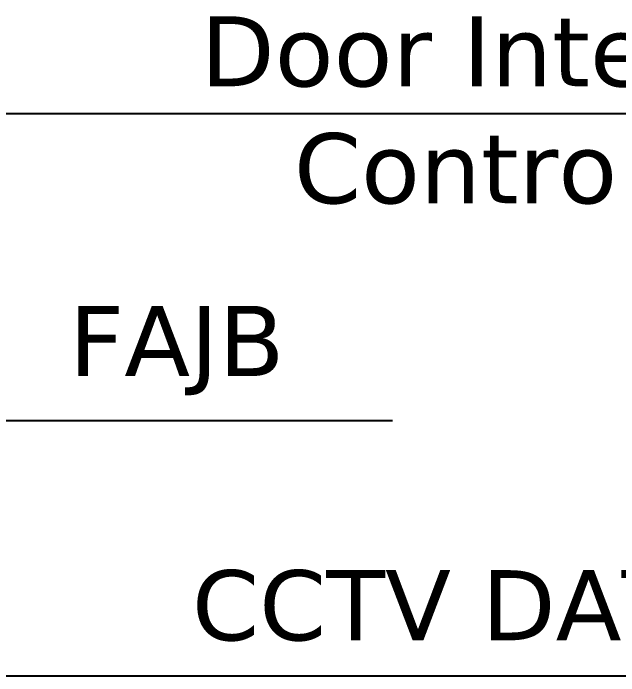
# Model space of a CAD drawing. Header units: inches. Extents: x -217 to 2701, y -906 to 3312.
# Drawn here: x 1645.5 to 1696.5, y 753.9 to 809.7 of the extents above; entities that cross this region are included whole.
import ezdxf

# ---------------------------------------------------------------- set-up
doc = ezdxf.new("R2010")
doc.units = ezdxf.units.IN
doc.header["$MEASUREMENT"] = 0
doc.layers.add('EL - TEXT', color=8, linetype='CONTINUOUS')
doc.layers.add('TEXT', color=8, linetype='CONTINUOUS')
doc.styles.add('VERDANA', font='verdana.ttf')

msp = doc.modelspace()

# ---------------------------------------------------------------- linework, layer by layer
at = {"layer": 'EL - TEXT'}
for p, q in [((1637.61, 801.225), (1737.6, 801.225)), ((1641.298, 775.39), (1677.445, 775.39)), ((1641.298, 753.89), (1755.445, 753.89))]:
    msp.add_line(p, q, dxfattribs=at)

# ---------------------------------------------------------------- texts
at = {"layer": 'TEXT', "linetype": 'Continuous', "width": 105.15822, "attachment_point": 5, "style": 'VERDANA'}
for s, insert, char_height in [('Door Interlocking \\PControl Panel', (1696.279, 801.489), 5.90551), ('FAJB', (1659.298, 781.27), 5.9055), ('CCTV DATA SWITCH', (1701.298, 759.77), 5.90551)]:
    msp.add_mtext(s, dxfattribs=dict(at, insert=insert, char_height=char_height))

doc.saveas('drawing.dxf')
